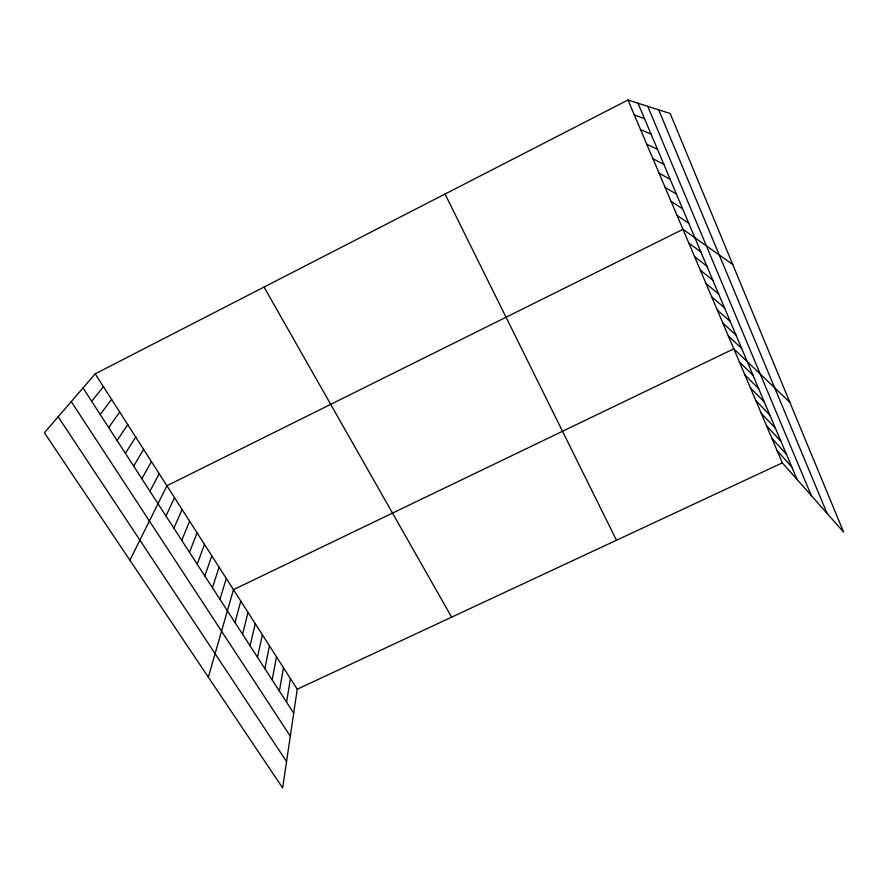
<?xml version="1.0" encoding="UTF-8"?>
<svg xmlns="http://www.w3.org/2000/svg" width="888" height="888" viewBox="0 0 888 888"><rect width="100%" height="100%" fill="white"/><g stroke="black" fill="none" stroke-linecap="round" stroke-linejoin="round"><path stroke-width="1.33" d="M95.194 373.848L297.247 689.199L282.65 787.978L44.4 432.756L95.194 373.848L627.96 100.022L670.196 113.498L843.6 532.067L782.317 462.859L627.96 100.022M286.58 702.175L290.387 678.499M279.398 691.086L283.472 667.698M272.15 679.897L276.501 656.82M264.846 668.631L269.464 645.854M257.476 657.253L262.382 634.798M250.05 645.787L255.245 623.642M242.568 634.232L248.041 612.409M235.009 622.566L240.781 601.076M208.336 677.189L233.466 589.654L733.81 348.829L789.843 402.297M219.935 599.3L226.307 578.488M212.421 587.701L219.081 567.221M204.839 576.001L211.81 555.866M197.192 564.202L204.473 544.411M189.488 552.303L197.081 532.878M181.718 540.304L189.621 521.245M173.87 528.194L182.107 509.512M165.967 515.995L174.536 497.68M129.903 560.239L166.889 485.758L682.972 229.315L732.778 264.557M149.95 491.264L159.185 473.737M141.836 478.743L151.426 461.616M133.655 466.111L143.59 449.395M125.397 453.368L135.698 437.063M117.072 440.515L127.728 424.642M108.669 427.55L119.691 412.099M100.2 414.474L111.599 399.456M91.653 401.276L103.43 386.713M297.247 689.199L782.317 462.859M634.298 114.907L644.555 118.726M640.57 129.659L651.048 134.099M646.797 144.278L657.486 149.317M652.958 158.763L663.858 164.391M659.063 173.127L670.174 179.332M665.123 187.357L676.434 194.139M671.117 201.465L682.639 208.802M677.067 215.451L688.777 223.332M688.811 243.057L700.898 252.003M694.605 256.676L706.87 266.145M700.355 270.185L712.798 280.153M706.049 283.572L718.67 294.039M711.699 296.847L724.486 307.803M717.293 310.001L730.258 321.445M722.843 323.054L735.974 334.976M728.349 335.997L741.647 348.374M739.382 361.938L752.991 375.224M744.91 374.925L758.685 388.678M750.393 387.812L764.313 402.009M755.832 400.588L769.896 415.218M761.216 413.253L775.435 428.305M766.555 425.807L780.918 441.292M771.861 438.261L786.357 454.156M777.111 450.616L791.752 466.91M58.164 416.794L286.558 761.56M71.251 401.609L290.298 736.185M83.028 387.956L293.706 713.175M264.036 287.068L451.648 617.16M445.032 194.039L616.472 540.248M637.995 103.219L797.102 479.553M647.752 106.338L811.343 495.637M658.663 109.812L827.105 513.442"/></g></svg>
